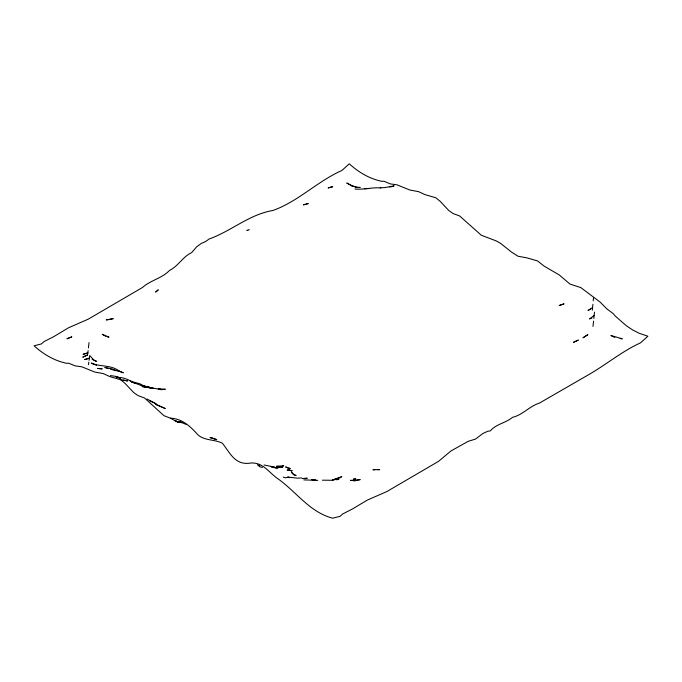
<?xml version="1.0" encoding="UTF-8"?>
<svg xmlns="http://www.w3.org/2000/svg" width="682" height="682" viewBox="0 0 682 682"><rect width="100%" height="100%" fill="white"/><g stroke="black" fill="none" stroke-linecap="round" stroke-linejoin="round"><path stroke-width="1.02" d="M593.877 318.485L594.474 312.134M592.308 310.191L592.905 304.334M593.212 300.788L593.511 297.966M88.421 347.939L89.018 342.569M593.579 321.128L592.982 326.439M88.49 364.665L88.788 362.151M88.123 350.642L87.526 354.972L82.897 357.087L87.526 354.972M89.095 360.352L89.692 355.527L94.312 360.42L96.477 361.324L92.147 359.329M594.175 315.416L589.555 318.937L592.01 317.957M592.607 307.522L587.986 310.557L590.45 309.057M339.645 477.877L341.81 476.616L332.56 479.975L338.724 478.108M336.882 479.881L339.048 478.883L331.657 480.273L322.407 480.188M392.696 186.416L394.136 185.854L384.887 187.593L380.258 187.772M249.305 229.604L246.841 230.49L247.796 230.422M282.118 466.275L283.755 465.763L276.372 466.3L280.473 466.556M109.572 319.44L113.272 318.613L106.179 319.892L108.643 319.653M380.871 187.942C372.355 187.124 363.694 189.886 354.964 189.025M160.722 389.712L165.351 389.252L158.258 388.817L160.423 389.26L148.71 387.649L153.629 388.416L141.916 385.364L144.379 386.234L139.75 383.727L130.501 381.272L132.666 381.946C127.679 379.431 122.41 376.72 116.622 377.623M305.101 478.414L307.258 478.21L302.339 478.585M389.516 186.902L391.98 186.698M302.637 478.585L304.274 478.474M377.555 469.736L379.712 469.6L372.926 469.728L374.776 469.728M289.5 477.69L288.162 477.059L285.698 477.843L283.235 477.102M301.742 477.954L297.113 478.125L287.864 477.076M364.222 188.709L368.843 188.564M358.024 187.465L360.19 187.414L355.561 187.448L358.024 187.465L351.239 185.649L355.859 187.038M317.778 480.358L303.899 479.898M264.062 465.013L273.908 466.931L271.743 466.803M143.041 386.097L149.307 387.188M181.838 422.67L177.209 421.953L170.415 418.177L163.927 415.662L144.456 397.938L137.96 395.569L133.638 392.525L124.977 383.301L120.654 379.746L109.836 376.609L103.34 373.617L94.687 372.014L81.704 366.771L75.216 365.893L68.72 363.208L66.555 363.293C54.219 360.71 43.401 354.248 34.1 345.791L41.491 343.916L43.946 341.622L53.801 336.627L68.575 327.752L88.276 319.15L142.453 287.506C150.569 280.208 161.984 278.409 169.537 270.396C178.352 266.125 182.844 256.603 191.702 252.579L196.621 246.833L201.548 243.235A21.841 12.608 -60 0 0 208.939 239.067C230.874 231.377 249.143 214.446 272.962 210.474C298.29 201.42 317.607 181.199 341.912 170.466L349.295 163.816C358.604 172.273 369.414 178.727 381.758 181.318L383.915 181.233L390.411 183.918L396.898 184.796L409.882 190.031L418.535 191.633L425.031 194.634L435.849 197.771L440.18 201.326L448.833 210.542L453.163 213.585L459.651 215.964L481.287 235.23L496.436 241.002L500.767 243.5L511.585 252.118L518.073 256.262L526.726 257.813L537.544 260.933L544.04 266.057L559.189 274.906L570.007 284.087L580.825 287.599L600.296 302.22L606.784 308.844L613.28 313.652L615.445 316.235L626.264 325.672L632.751 330.003L639.247 333.302L647.9 336.209L640.509 342.867C623.016 350.821 607.747 363.31 591.26 373.173L539.547 403.036C529.573 406.14 522.693 414.963 512.463 417.367C505.66 423.121 496.155 423.948 490.298 430.922L487.835 431.237L482.916 433.479L475.524 439.072L468.142 441.348L450.904 451.007L438.586 461.313L386.873 491.552L367.18 500.153L352.398 509.019L342.552 514.015L340.088 516.317L332.705 518.184C309.287 512.225 295.57 490.665 276.44 477.741C267.233 470.614 261.513 460.947 248.316 463.351C234.386 464.289 229.817 452.439 222.349 443.206C213.901 438.876 202.878 441.177 196.382 433.172C189.451 425.517 181.233 418.501 170.415 418.177M120.654 379.746L127.739 380.94L123.118 380.053M288.81 468.346L290.251 468.508L285.622 466.889L288.085 468.261M315.919 480.341L313.754 480.06L315.604 480.478M107.577 336.925L109.018 337.113L102.223 334.325L105.923 336.328M110.433 375.594L115.053 376.242L119.981 378.033L115.352 376.481L117.517 377.052M620.143 338.502L622.308 338.826L610.893 335.484L612.53 336.397M142.231 386.634L146.246 387.555L130.202 381.187L134.831 383.327M311.589 479.651L316.218 480.392M290.37 470.469L292.118 470.887L290.472 470.529M212.128 437.963L209.962 437.563L216.757 439.651L212.426 438.083M146.843 386.89L153.322 388.425M262.493 467.383L260.03 466.872L257.566 464.655M314.052 480.119L315.902 480.52M258.163 465.474L259.808 465.857M116.852 370.403L119.009 370.948C110.927 364.614 100.16 367.095 91.252 363.071L96.494 365.313M294.701 475.115L296.141 475.482L293.678 474.476L291.521 472.311L293.976 474.936M110.39 369.132L116.247 370.701L111.626 368.809L104.832 367.47L108.532 368.604M186.16 424.392L179.375 421.604L181.224 422.201M613.348 336.857L614.797 337.377M144.678 386.174L147.142 387.078M119.981 378.033L117.816 377.163L120.595 378.348M149.375 400.624L156.169 403.855L146.911 398.961M158.19 289.935L155.735 291.998L158.19 289.935M587.756 334.734L583.136 337.709L587.756 334.734M578.208 340.13L573.579 342.262L578.208 340.13M71.704 336.899L67.083 338.732L71.704 336.899M89.393 358.203L84.764 359.525L89.393 358.203M563.886 303.908L559.257 305.51L563.886 303.908M87.825 352.909L83.195 354.282L87.825 352.909M308.102 203.603L303.481 204.839L308.102 203.603M330.267 187.345L328.102 187.951L332.731 186.689L330.267 187.345M280.396 467.068L278.239 467.511L282.86 466.974L280.396 467.068M360.019 479.651L355.39 480.409L360.019 479.651M355.689 478.96L353.225 479.241L355.689 478.96M273.312 466.573L271.146 466.727L275.775 468.031L277.941 467.954L275.477 467.741L273.312 466.573M289.356 469.907L287.19 470.034L291.819 470.716L289.356 469.907M102.07 368.843L97.449 368.442L102.07 368.843M355.092 480.742L350.463 480.341L355.092 480.742M118.711 370.88L116.554 370.411L123.34 372.798L118.711 370.88M179.673 422.567L175.044 420.658L179.673 422.567M165.121 408.467L155.871 404.435L165.121 408.467M351.537 185.598L346.908 183.074L351.537 185.598"/></g></svg>
